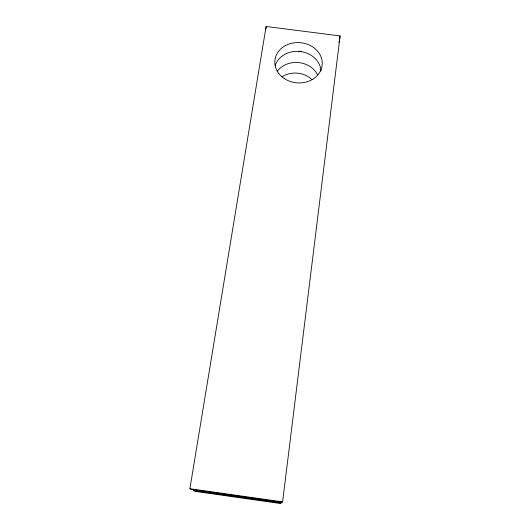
<?xml version="1.0" encoding="UTF-8"?>
<svg xmlns="http://www.w3.org/2000/svg" width="530" height="530" viewBox="0 0 530 530"><rect width="100%" height="100%" fill="white"/><g stroke="black" fill="none" stroke-linecap="round" stroke-linejoin="round"><path stroke-width="0.79" d="M266.04 28.958L266.1 26.5L340.101 35.914L282.603 501.877L281.94 502.347L191.343 489.481L189.899 488.706L266.1 26.5M338.948 42.367L339.24 40.757M339.525 39.14L340.101 35.914M299.013 51.185L301.464 51.496M189.899 488.706L282.603 501.877M277.163 71.451A22.777 19.517 5 0 1 298.145 62.54A22.777 19.517 5 0 1 317.503 74.69M275.083 65.912A23.327 19.882 5 0 1 300.093 51.529A23.327 19.882 5 0 1 320.981 71.06M282.086 76.724A22.247 19.173 5.1 0 1 311.985 79.606M281.112 502.943L280.33 503.5L194.848 491.35L193.145 490.442L281.112 502.943M284.458 78.672A23.771 20.166 5 0 0 322.127 65.561A23.771 20.166 5 0 0 289.002 44.036A23.771 20.166 5 0 0 284.458 78.672"/></g></svg>
